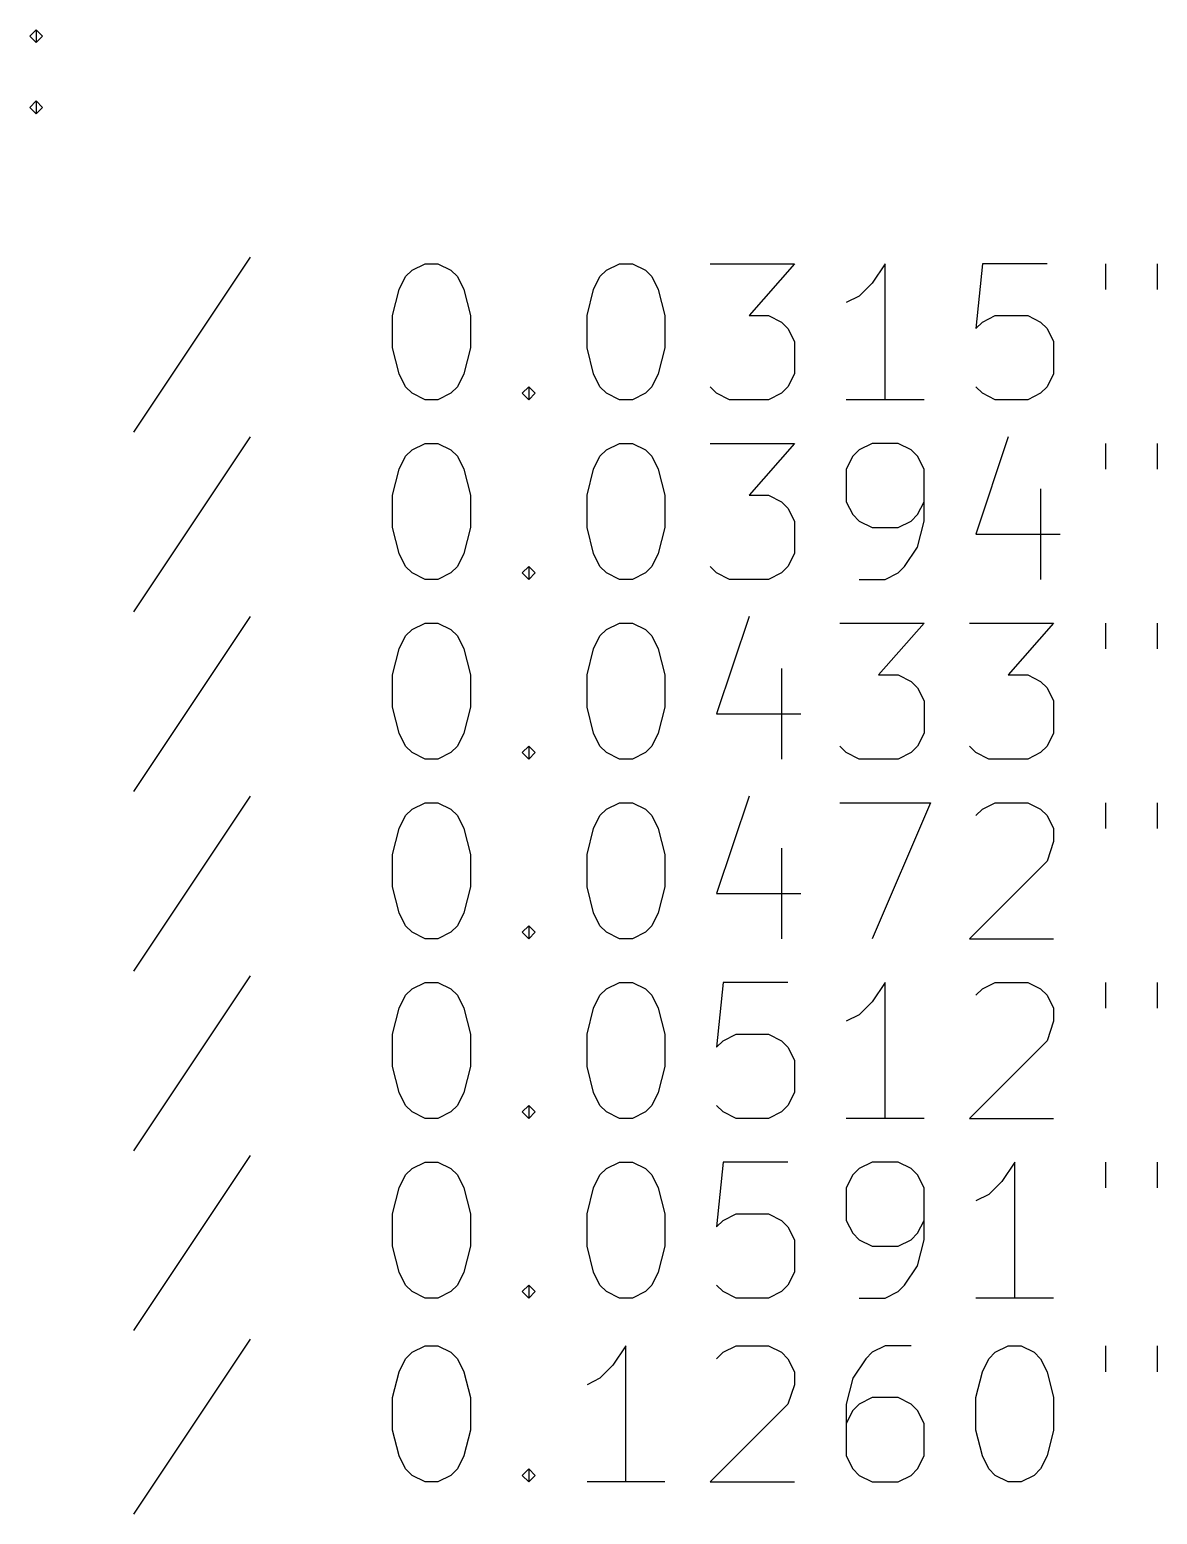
# Model space of a CAD drawing. Extents: x 34 to 104, y -124 to -22.
# Drawn here: x 52.45 to 69.02, y -123.72 to -101.9 of the extents above; entities that cross this region are included whole.
import ezdxf

# ---------------------------------------------------------------- set-up
doc = ezdxf.new("R2010")
doc.units = 0
doc.layers.add('BLACK', color=7, linetype='CONTINUOUS')

msp = doc.modelspace()

# ---------------------------------------------------------------- linework, layer by layer
at = {"layer": 'BLACK', "linetype": 'CONTINUOUS'}
for p, q in [((52.451816, -101.99698), (52.547054, -101.901742)), ((52.547054, -102.092219), (52.451816, -101.99698)), ((52.547054, -101.901742), (52.642292, -101.99698)), ((52.547054, -101.901742), (52.547054, -102.092219)), ((52.642292, -101.99698), (52.547054, -102.092219)), ((52.451816, -103.0446), (52.547054, -102.949361)), ((52.547054, -102.949361), (52.642292, -103.0446)), ((52.547054, -102.949361), (52.547054, -103.139838)), ((52.547054, -103.139838), (52.451816, -103.0446)), ((52.642292, -103.0446), (52.547054, -103.139838)), ((55.689912, -105.2446), (53.975627, -107.816028)), ((58.070865, -105.435076), (58.261341, -105.339838)), ((58.261341, -105.339838), (58.451818, -105.339838)), ((58.451818, -105.339838), (58.642294, -105.435076)), ((60.928008, -105.435076), (61.118484, -105.339838)), ((61.118484, -105.339838), (61.308961, -105.339838)), ((61.308961, -105.339838), (61.499437, -105.435076)), ((62.451818, -105.339838), (63.689913, -105.339838)), ((63.689913, -105.339838), (63.023246, -106.101742)), ((65.023246, -105.339838), (64.83277, -105.625552)), ((65.023246, -107.339838), (65.023246, -105.339838)), ((66.451818, -105.339838), (66.35658, -106.292219)), ((67.404199, -105.339838), (66.451818, -105.339838)), ((68.261342, -105.339838), (68.261342, -105.72079)), ((69.023247, -105.339838), (69.023247, -105.72079)), ((57.880389, -105.72079), (57.975627, -105.530314)), ((57.975627, -105.530314), (58.070865, -105.435076)), ((58.642294, -105.435076), (58.737532, -105.530314)), ((58.737532, -105.530314), (58.83277, -105.72079)), ((60.737532, -105.72079), (60.83277, -105.530314)), ((60.83277, -105.530314), (60.928008, -105.435076)), ((61.499437, -105.435076), (61.594675, -105.530314)), ((61.594675, -105.530314), (61.689913, -105.72079)), ((57.785151, -106.101742), (57.880389, -105.72079)), ((58.83277, -105.72079), (58.928008, -106.101742)), ((60.642294, -106.101742), (60.737532, -105.72079)), ((61.689913, -105.72079), (61.785151, -106.101742)), ((64.83277, -105.625552), (64.642294, -105.816028)), ((64.642294, -105.816028), (64.451818, -105.911266)), ((57.785151, -106.577933), (57.785151, -106.101742)), ((58.928008, -106.101742), (58.928008, -106.577933)), ((60.642294, -106.577933), (60.642294, -106.101742)), ((61.785151, -106.101742), (61.785151, -106.577933)), ((63.023246, -106.101742), (63.308961, -106.101742)), ((63.308961, -106.101742), (63.499437, -106.19698)), ((63.499437, -106.19698), (63.594675, -106.292219)), ((66.35658, -106.292219), (66.451818, -106.19698)), ((66.451818, -106.19698), (66.642294, -106.101742)), ((66.642294, -106.101742), (67.118485, -106.101742)), ((67.118485, -106.101742), (67.308961, -106.19698)), ((67.308961, -106.19698), (67.404199, -106.292219)), ((63.594675, -106.292219), (63.689913, -106.482695)), ((67.404199, -106.292219), (67.499437, -106.482695)), ((57.880389, -106.958885), (57.785151, -106.577933)), ((58.928008, -106.577933), (58.83277, -106.958885)), ((60.737532, -106.958885), (60.642294, -106.577933)), ((61.785151, -106.577933), (61.689913, -106.958885)), ((63.689913, -106.482695), (63.689913, -106.958885)), ((67.499437, -106.482695), (67.499437, -106.958885)), ((57.975627, -107.149361), (57.880389, -106.958885)), ((58.83277, -106.958885), (58.737532, -107.149361)), ((60.83277, -107.149361), (60.737532, -106.958885)), ((61.689913, -106.958885), (61.594675, -107.149361)), ((63.689913, -106.958885), (63.594675, -107.149361)), ((67.499437, -106.958885), (67.404199, -107.149361)), ((58.070865, -107.2446), (57.975627, -107.149361)), ((58.261341, -107.339838), (58.070865, -107.2446)), ((58.642294, -107.2446), (58.451818, -107.339838)), ((58.737532, -107.149361), (58.642294, -107.2446)), ((59.689913, -107.2446), (59.785151, -107.149361)), ((59.785151, -107.339838), (59.689913, -107.2446)), ((59.785151, -107.149361), (59.880389, -107.2446)), ((59.785151, -107.149361), (59.785151, -107.339838)), ((59.880389, -107.2446), (59.785151, -107.339838)), ((60.928008, -107.2446), (60.83277, -107.149361)), ((61.118484, -107.339838), (60.928008, -107.2446)), ((61.499437, -107.2446), (61.308961, -107.339838)), ((61.594675, -107.149361), (61.499437, -107.2446)), ((62.547056, -107.2446), (62.451818, -107.149361)), ((62.737532, -107.339838), (62.547056, -107.2446)), ((63.499437, -107.2446), (63.308961, -107.339838)), ((63.594675, -107.149361), (63.499437, -107.2446)), ((66.451818, -107.2446), (66.35658, -107.149361)), ((66.642294, -107.339838), (66.451818, -107.2446)), ((67.308961, -107.2446), (67.118485, -107.339838)), ((67.404199, -107.149361), (67.308961, -107.2446)), ((58.451818, -107.339838), (58.261341, -107.339838)), ((61.308961, -107.339838), (61.118484, -107.339838)), ((63.308961, -107.339838), (62.737532, -107.339838)), ((65.594675, -107.339838), (64.451818, -107.339838)), ((67.118485, -107.339838), (66.642294, -107.339838)), ((55.689912, -107.8846), (53.975627, -110.456028)), ((58.070865, -108.075076), (58.261341, -107.979838)), ((58.261341, -107.979838), (58.451818, -107.979838)), ((58.451818, -107.979838), (58.642294, -108.075076)), ((60.928008, -108.075076), (61.118484, -107.979838)), ((61.118484, -107.979838), (61.308961, -107.979838)), ((61.308961, -107.979838), (61.499437, -108.075076)), ((62.451818, -107.979838), (63.689913, -107.979838)), ((63.689913, -107.979838), (63.023246, -108.741742)), ((64.83277, -107.979838), (64.642294, -108.075076)), ((65.213723, -107.979838), (64.83277, -107.979838)), ((65.404199, -108.075076), (65.213723, -107.979838)), ((66.83277, -107.8846), (66.35658, -109.313171)), ((68.261342, -107.979838), (68.261342, -108.36079)), ((69.023247, -107.979838), (69.023247, -108.36079)), ((57.880389, -108.36079), (57.975627, -108.170314)), ((57.975627, -108.170314), (58.070865, -108.075076)), ((58.642294, -108.075076), (58.737532, -108.170314)), ((58.737532, -108.170314), (58.83277, -108.36079)), ((60.737532, -108.36079), (60.83277, -108.170314)), ((60.83277, -108.170314), (60.928008, -108.075076)), ((61.499437, -108.075076), (61.594675, -108.170314)), ((61.594675, -108.170314), (61.689913, -108.36079)), ((64.547056, -108.170314), (64.451818, -108.36079)), ((64.642294, -108.075076), (64.547056, -108.170314)), ((65.499437, -108.170314), (65.404199, -108.075076)), ((65.594675, -108.36079), (65.499437, -108.170314)), ((57.785151, -108.741742), (57.880389, -108.36079)), ((58.83277, -108.36079), (58.928008, -108.741742)), ((60.642294, -108.741742), (60.737532, -108.36079)), ((61.689913, -108.36079), (61.785151, -108.741742)), ((64.451818, -108.36079), (64.451818, -108.83698)), ((65.594675, -109.122695), (65.594675, -108.36079)), ((57.785151, -109.217933), (57.785151, -108.741742)), ((58.928008, -108.741742), (58.928008, -109.217933)), ((60.642294, -109.217933), (60.642294, -108.741742)), ((61.785151, -108.741742), (61.785151, -109.217933)), ((63.023246, -108.741742), (63.308961, -108.741742)), ((63.308961, -108.741742), (63.499437, -108.83698)), ((63.499437, -108.83698), (63.594675, -108.932219)), ((64.451818, -108.83698), (64.547056, -109.027457)), ((65.499437, -109.027457), (65.594675, -108.83698)), ((67.308961, -108.646504), (67.308961, -109.979838)), ((63.594675, -108.932219), (63.689913, -109.122695)), ((64.547056, -109.027457), (64.642294, -109.122695)), ((65.404199, -109.122695), (65.499437, -109.027457)), ((57.880389, -109.598885), (57.785151, -109.217933)), ((58.928008, -109.217933), (58.83277, -109.598885)), ((60.737532, -109.598885), (60.642294, -109.217933)), ((61.785151, -109.217933), (61.689913, -109.598885)), ((63.689913, -109.122695), (63.689913, -109.598885)), ((64.642294, -109.122695), (64.83277, -109.217933)), ((64.83277, -109.217933), (65.213723, -109.217933)), ((65.213723, -109.217933), (65.404199, -109.122695)), ((65.499437, -109.503647), (65.594675, -109.122695)), ((65.308961, -109.789361), (65.499437, -109.503647)), ((66.35658, -109.313171), (67.594675, -109.313171)), ((57.975627, -109.789361), (57.880389, -109.598885)), ((58.83277, -109.598885), (58.737532, -109.789361)), ((60.83277, -109.789361), (60.737532, -109.598885)), ((61.689913, -109.598885), (61.594675, -109.789361)), ((63.689913, -109.598885), (63.594675, -109.789361)), ((58.070865, -109.8846), (57.975627, -109.789361)), ((58.261341, -109.979838), (58.070865, -109.8846)), ((58.642294, -109.8846), (58.451818, -109.979838)), ((58.737532, -109.789361), (58.642294, -109.8846)), ((59.689913, -109.8846), (59.785151, -109.789361)), ((59.785151, -109.979838), (59.689913, -109.8846)), ((59.785151, -109.789361), (59.880389, -109.8846)), ((59.785151, -109.789361), (59.785151, -109.979838)), ((59.880389, -109.8846), (59.785151, -109.979838)), ((60.928008, -109.8846), (60.83277, -109.789361)), ((61.118484, -109.979838), (60.928008, -109.8846)), ((61.499437, -109.8846), (61.308961, -109.979838)), ((61.594675, -109.789361), (61.499437, -109.8846)), ((62.547056, -109.8846), (62.451818, -109.789361)), ((62.737532, -109.979838), (62.547056, -109.8846)), ((63.499437, -109.8846), (63.308961, -109.979838)), ((63.594675, -109.789361), (63.499437, -109.8846)), ((65.023246, -109.979838), (65.213723, -109.8846)), ((65.213723, -109.8846), (65.308961, -109.789361)), ((58.451818, -109.979838), (58.261341, -109.979838)), ((61.308961, -109.979838), (61.118484, -109.979838)), ((63.308961, -109.979838), (62.737532, -109.979838)), ((64.642294, -109.979838), (65.023246, -109.979838)), ((55.689912, -110.5246), (53.975627, -113.096028)), ((63.023246, -110.5246), (62.547056, -111.953171)), ((57.880389, -111.00079), (57.975627, -110.810314)), ((57.975627, -110.810314), (58.070865, -110.715076)), ((58.070865, -110.715076), (58.261341, -110.619838)), ((58.261341, -110.619838), (58.451818, -110.619838)), ((58.451818, -110.619838), (58.642294, -110.715076)), ((58.642294, -110.715076), (58.737532, -110.810314)), ((58.737532, -110.810314), (58.83277, -111.00079)), ((60.737532, -111.00079), (60.83277, -110.810314)), ((60.83277, -110.810314), (60.928008, -110.715076)), ((60.928008, -110.715076), (61.118484, -110.619838)), ((61.118484, -110.619838), (61.308961, -110.619838)), ((61.308961, -110.619838), (61.499437, -110.715076)), ((61.499437, -110.715076), (61.594675, -110.810314)), ((61.594675, -110.810314), (61.689913, -111.00079)), ((64.35658, -110.619838), (65.594675, -110.619838)), ((65.594675, -110.619838), (64.928008, -111.381742)), ((66.261342, -110.619838), (67.499437, -110.619838)), ((67.499437, -110.619838), (66.83277, -111.381742)), ((68.261342, -110.619838), (68.261342, -111.00079)), ((69.023247, -110.619838), (69.023247, -111.00079)), ((57.785151, -111.381742), (57.880389, -111.00079)), ((58.83277, -111.00079), (58.928008, -111.381742)), ((60.642294, -111.381742), (60.737532, -111.00079)), ((61.689913, -111.00079), (61.785151, -111.381742)), ((57.785151, -111.857933), (57.785151, -111.381742)), ((58.928008, -111.381742), (58.928008, -111.857933)), ((60.642294, -111.857933), (60.642294, -111.381742)), ((61.785151, -111.381742), (61.785151, -111.857933)), ((63.499437, -111.286504), (63.499437, -112.619838)), ((64.928008, -111.381742), (65.213723, -111.381742)), ((65.213723, -111.381742), (65.404199, -111.47698)), ((66.83277, -111.381742), (67.118485, -111.381742)), ((67.118485, -111.381742), (67.308961, -111.47698)), ((65.404199, -111.47698), (65.499437, -111.572219)), ((65.499437, -111.572219), (65.594675, -111.762695)), ((67.308961, -111.47698), (67.404199, -111.572219)), ((67.404199, -111.572219), (67.499437, -111.762695)), ((57.880389, -112.238885), (57.785151, -111.857933)), ((58.928008, -111.857933), (58.83277, -112.238885)), ((60.737532, -112.238885), (60.642294, -111.857933)), ((61.785151, -111.857933), (61.689913, -112.238885)), ((65.594675, -111.762695), (65.594675, -112.238885)), ((67.499437, -111.762695), (67.499437, -112.238885)), ((62.547056, -111.953171), (63.785151, -111.953171)), ((57.975627, -112.429361), (57.880389, -112.238885)), ((58.83277, -112.238885), (58.737532, -112.429361)), ((60.83277, -112.429361), (60.737532, -112.238885)), ((61.689913, -112.238885), (61.594675, -112.429361)), ((65.594675, -112.238885), (65.499437, -112.429361)), ((67.499437, -112.238885), (67.404199, -112.429361)), ((58.070865, -112.5246), (57.975627, -112.429361)), ((58.261341, -112.619838), (58.070865, -112.5246)), ((58.642294, -112.5246), (58.451818, -112.619838)), ((58.737532, -112.429361), (58.642294, -112.5246)), ((59.689913, -112.5246), (59.785151, -112.429361)), ((59.785151, -112.619838), (59.689913, -112.5246)), ((59.785151, -112.429361), (59.880389, -112.5246)), ((59.785151, -112.429361), (59.785151, -112.619838)), ((59.880389, -112.5246), (59.785151, -112.619838)), ((60.928008, -112.5246), (60.83277, -112.429361)), ((61.118484, -112.619838), (60.928008, -112.5246)), ((61.499437, -112.5246), (61.308961, -112.619838)), ((61.594675, -112.429361), (61.499437, -112.5246)), ((64.451818, -112.5246), (64.35658, -112.429361)), ((64.642294, -112.619838), (64.451818, -112.5246)), ((65.404199, -112.5246), (65.213723, -112.619838)), ((65.499437, -112.429361), (65.404199, -112.5246)), ((66.35658, -112.5246), (66.261342, -112.429361)), ((66.547056, -112.619838), (66.35658, -112.5246)), ((67.308961, -112.5246), (67.118485, -112.619838)), ((67.404199, -112.429361), (67.308961, -112.5246)), ((58.451818, -112.619838), (58.261341, -112.619838)), ((61.308961, -112.619838), (61.118484, -112.619838)), ((65.213723, -112.619838), (64.642294, -112.619838)), ((67.118485, -112.619838), (66.547056, -112.619838)), ((55.689912, -113.1646), (53.975627, -115.736028)), ((63.023246, -113.1646), (62.547056, -114.593171)), ((57.975627, -113.450314), (58.070865, -113.355076)), ((58.070865, -113.355076), (58.261341, -113.259838)), ((58.261341, -113.259838), (58.451818, -113.259838)), ((58.451818, -113.259838), (58.642294, -113.355076)), ((58.642294, -113.355076), (58.737532, -113.450314)), ((60.83277, -113.450314), (60.928008, -113.355076)), ((60.928008, -113.355076), (61.118484, -113.259838)), ((61.118484, -113.259838), (61.308961, -113.259838)), ((61.308961, -113.259838), (61.499437, -113.355076)), ((61.499437, -113.355076), (61.594675, -113.450314)), ((64.35658, -113.259838), (65.689913, -113.259838)), ((65.689913, -113.259838), (64.83277, -115.259838)), ((66.35658, -113.450314), (66.451818, -113.355076)), ((66.451818, -113.355076), (66.642294, -113.259838)), ((66.642294, -113.259838), (67.118485, -113.259838)), ((67.118485, -113.259838), (67.308961, -113.355076)), ((67.308961, -113.355076), (67.404199, -113.450314)), ((68.261342, -113.259838), (68.261342, -113.64079)), ((69.023247, -113.259838), (69.023247, -113.64079)), ((57.785151, -114.021742), (57.880389, -113.64079)), ((57.880389, -113.64079), (57.975627, -113.450314)), ((58.737532, -113.450314), (58.83277, -113.64079)), ((58.83277, -113.64079), (58.928008, -114.021742)), ((60.642294, -114.021742), (60.737532, -113.64079)), ((60.737532, -113.64079), (60.83277, -113.450314)), ((61.594675, -113.450314), (61.689913, -113.64079)), ((61.689913, -113.64079), (61.785151, -114.021742)), ((67.404199, -113.450314), (67.499437, -113.64079)), ((67.499437, -113.64079), (67.499437, -113.831266)), ((67.499437, -113.831266), (67.404199, -114.11698)), ((57.785151, -114.497933), (57.785151, -114.021742)), ((58.928008, -114.021742), (58.928008, -114.497933)), ((60.642294, -114.497933), (60.642294, -114.021742)), ((61.785151, -114.021742), (61.785151, -114.497933)), ((63.499437, -113.926504), (63.499437, -115.259838)), ((67.404199, -114.11698), (66.261342, -115.259838)), ((57.880389, -114.878885), (57.785151, -114.497933)), ((58.928008, -114.497933), (58.83277, -114.878885)), ((60.737532, -114.878885), (60.642294, -114.497933)), ((61.785151, -114.497933), (61.689913, -114.878885)), ((62.547056, -114.593171), (63.785151, -114.593171)), ((57.975627, -115.069361), (57.880389, -114.878885)), ((58.83277, -114.878885), (58.737532, -115.069361)), ((60.83277, -115.069361), (60.737532, -114.878885)), ((61.689913, -114.878885), (61.594675, -115.069361)), ((58.070865, -115.1646), (57.975627, -115.069361)), ((58.261341, -115.259838), (58.070865, -115.1646)), ((58.642294, -115.1646), (58.451818, -115.259838)), ((58.737532, -115.069361), (58.642294, -115.1646)), ((59.689913, -115.1646), (59.785151, -115.069361)), ((59.785151, -115.259838), (59.689913, -115.1646)), ((59.785151, -115.069361), (59.880389, -115.1646)), ((59.785151, -115.069361), (59.785151, -115.259838)), ((59.880389, -115.1646), (59.785151, -115.259838)), ((60.928008, -115.1646), (60.83277, -115.069361)), ((61.118484, -115.259838), (60.928008, -115.1646)), ((61.499437, -115.1646), (61.308961, -115.259838)), ((61.594675, -115.069361), (61.499437, -115.1646)), ((58.451818, -115.259838), (58.261341, -115.259838)), ((61.308961, -115.259838), (61.118484, -115.259838)), ((66.261342, -115.259838), (67.499437, -115.259838)), ((55.689912, -115.8046), (53.975627, -118.376028)), ((57.975627, -116.090314), (58.070865, -115.995076)), ((58.070865, -115.995076), (58.261341, -115.899838)), ((58.261341, -115.899838), (58.451818, -115.899838)), ((58.451818, -115.899838), (58.642294, -115.995076)), ((58.642294, -115.995076), (58.737532, -116.090314)), ((60.83277, -116.090314), (60.928008, -115.995076)), ((60.928008, -115.995076), (61.118484, -115.899838)), ((61.118484, -115.899838), (61.308961, -115.899838)), ((61.308961, -115.899838), (61.499437, -115.995076)), ((61.499437, -115.995076), (61.594675, -116.090314)), ((62.642294, -115.899838), (62.547056, -116.852219)), ((63.594675, -115.899838), (62.642294, -115.899838)), ((65.023246, -115.899838), (64.83277, -116.185552)), ((65.023246, -117.899838), (65.023246, -115.899838)), ((66.35658, -116.090314), (66.451818, -115.995076)), ((66.451818, -115.995076), (66.642294, -115.899838)), ((66.642294, -115.899838), (67.118485, -115.899838)), ((67.118485, -115.899838), (67.308961, -115.995076)), ((67.308961, -115.995076), (67.404199, -116.090314)), ((68.261342, -115.899838), (68.261342, -116.28079)), ((69.023247, -115.899838), (69.023247, -116.28079)), ((57.880389, -116.28079), (57.975627, -116.090314)), ((58.737532, -116.090314), (58.83277, -116.28079)), ((60.737532, -116.28079), (60.83277, -116.090314)), ((61.594675, -116.090314), (61.689913, -116.28079)), ((64.83277, -116.185552), (64.642294, -116.376028)), ((67.404199, -116.090314), (67.499437, -116.28079)), ((57.785151, -116.661742), (57.880389, -116.28079)), ((58.83277, -116.28079), (58.928008, -116.661742)), ((60.642294, -116.661742), (60.737532, -116.28079)), ((61.689913, -116.28079), (61.785151, -116.661742)), ((64.642294, -116.376028), (64.451818, -116.471266)), ((67.499437, -116.471266), (67.404199, -116.75698)), ((67.499437, -116.28079), (67.499437, -116.471266)), ((57.785151, -117.137933), (57.785151, -116.661742)), ((58.928008, -116.661742), (58.928008, -117.137933)), ((60.642294, -117.137933), (60.642294, -116.661742)), ((61.785151, -116.661742), (61.785151, -117.137933)), ((62.642294, -116.75698), (62.83277, -116.661742)), ((62.83277, -116.661742), (63.308961, -116.661742)), ((63.308961, -116.661742), (63.499437, -116.75698)), ((62.547056, -116.852219), (62.642294, -116.75698)), ((63.499437, -116.75698), (63.594675, -116.852219)), ((63.594675, -116.852219), (63.689913, -117.042695)), ((67.404199, -116.75698), (66.261342, -117.899838)), ((57.880389, -117.518885), (57.785151, -117.137933)), ((58.928008, -117.137933), (58.83277, -117.518885)), ((60.737532, -117.518885), (60.642294, -117.137933)), ((61.785151, -117.137933), (61.689913, -117.518885)), ((63.689913, -117.042695), (63.689913, -117.518885)), ((57.975627, -117.709361), (57.880389, -117.518885)), ((58.83277, -117.518885), (58.737532, -117.709361)), ((60.83277, -117.709361), (60.737532, -117.518885)), ((61.689913, -117.518885), (61.594675, -117.709361)), ((63.689913, -117.518885), (63.594675, -117.709361)), ((58.070865, -117.8046), (57.975627, -117.709361)), ((58.737532, -117.709361), (58.642294, -117.8046)), ((59.689913, -117.8046), (59.785151, -117.709361)), ((59.785151, -117.709361), (59.880389, -117.8046)), ((59.785151, -117.709361), (59.785151, -117.899838)), ((60.928008, -117.8046), (60.83277, -117.709361)), ((61.594675, -117.709361), (61.499437, -117.8046)), ((62.642294, -117.8046), (62.547056, -117.709361)), ((63.594675, -117.709361), (63.499437, -117.8046)), ((58.261341, -117.899838), (58.070865, -117.8046)), ((58.451818, -117.899838), (58.261341, -117.899838)), ((58.642294, -117.8046), (58.451818, -117.899838)), ((59.785151, -117.899838), (59.689913, -117.8046)), ((59.880389, -117.8046), (59.785151, -117.899838)), ((61.118484, -117.899838), (60.928008, -117.8046)), ((61.308961, -117.899838), (61.118484, -117.899838)), ((61.499437, -117.8046), (61.308961, -117.899838)), ((62.83277, -117.899838), (62.642294, -117.8046)), ((63.308961, -117.899838), (62.83277, -117.899838)), ((63.499437, -117.8046), (63.308961, -117.899838)), ((65.594675, -117.899838), (64.451818, -117.899838)), ((66.261342, -117.899838), (67.499437, -117.899838)), ((55.689912, -118.4446), (53.975627, -121.016028)), ((57.975627, -118.730314), (58.070865, -118.635076)), ((58.070865, -118.635076), (58.261341, -118.539838)), ((58.261341, -118.539838), (58.451818, -118.539838)), ((58.451818, -118.539838), (58.642294, -118.635076)), ((58.642294, -118.635076), (58.737532, -118.730314)), ((60.83277, -118.730314), (60.928008, -118.635076)), ((60.928008, -118.635076), (61.118484, -118.539838)), ((61.118484, -118.539838), (61.308961, -118.539838)), ((61.308961, -118.539838), (61.499437, -118.635076)), ((61.499437, -118.635076), (61.594675, -118.730314)), ((62.642294, -118.539838), (62.547056, -119.492219)), ((63.594675, -118.539838), (62.642294, -118.539838)), ((64.642294, -118.635076), (64.547056, -118.730314)), ((64.83277, -118.539838), (64.642294, -118.635076)), ((65.213723, -118.539838), (64.83277, -118.539838)), ((65.404199, -118.635076), (65.213723, -118.539838)), ((65.499437, -118.730314), (65.404199, -118.635076)), ((66.928008, -118.539838), (66.737532, -118.825552)), ((66.928008, -120.539838), (66.928008, -118.539838)), ((68.261342, -118.539838), (68.261342, -118.92079)), ((69.023247, -118.539838), (69.023247, -118.92079)), ((57.880389, -118.92079), (57.975627, -118.730314)), ((58.737532, -118.730314), (58.83277, -118.92079)), ((60.737532, -118.92079), (60.83277, -118.730314)), ((61.594675, -118.730314), (61.689913, -118.92079)), ((64.547056, -118.730314), (64.451818, -118.92079)), ((65.594675, -118.92079), (65.499437, -118.730314)), ((66.737532, -118.825552), (66.547056, -119.016028)), ((57.785151, -119.301742), (57.880389, -118.92079)), ((58.83277, -118.92079), (58.928008, -119.301742)), ((60.642294, -119.301742), (60.737532, -118.92079)), ((61.689913, -118.92079), (61.785151, -119.301742)), ((64.451818, -118.92079), (64.451818, -119.39698)), ((65.594675, -119.682695), (65.594675, -118.92079)), ((66.547056, -119.016028), (66.35658, -119.111266)), ((57.785151, -119.777933), (57.785151, -119.301742)), ((58.928008, -119.301742), (58.928008, -119.777933)), ((60.642294, -119.777933), (60.642294, -119.301742)), ((61.785151, -119.301742), (61.785151, -119.777933)), ((62.642294, -119.39698), (62.83277, -119.301742)), ((62.83277, -119.301742), (63.308961, -119.301742)), ((63.308961, -119.301742), (63.499437, -119.39698)), ((62.547056, -119.492219), (62.642294, -119.39698)), ((63.499437, -119.39698), (63.594675, -119.492219)), ((63.594675, -119.492219), (63.689913, -119.682695)), ((64.451818, -119.39698), (64.547056, -119.587457)), ((65.499437, -119.587457), (65.594675, -119.39698)), ((63.689913, -119.682695), (63.689913, -120.158885)), ((64.547056, -119.587457), (64.642294, -119.682695)), ((64.642294, -119.682695), (64.83277, -119.777933)), ((65.213723, -119.777933), (65.404199, -119.682695)), ((65.404199, -119.682695), (65.499437, -119.587457)), ((65.499437, -120.063647), (65.594675, -119.682695)), ((57.880389, -120.158885), (57.785151, -119.777933)), ((58.928008, -119.777933), (58.83277, -120.158885)), ((60.737532, -120.158885), (60.642294, -119.777933)), ((61.785151, -119.777933), (61.689913, -120.158885)), ((64.83277, -119.777933), (65.213723, -119.777933)), ((57.975627, -120.349361), (57.880389, -120.158885)), ((58.83277, -120.158885), (58.737532, -120.349361)), ((60.83277, -120.349361), (60.737532, -120.158885)), ((61.689913, -120.158885), (61.594675, -120.349361)), ((63.689913, -120.158885), (63.594675, -120.349361)), ((65.308961, -120.349361), (65.499437, -120.063647)), ((58.070865, -120.4446), (57.975627, -120.349361)), ((58.737532, -120.349361), (58.642294, -120.4446)), ((59.689913, -120.4446), (59.785151, -120.349361)), ((59.785151, -120.349361), (59.880389, -120.4446)), ((59.785151, -120.349361), (59.785151, -120.539838)), ((60.928008, -120.4446), (60.83277, -120.349361)), ((61.594675, -120.349361), (61.499437, -120.4446)), ((62.642294, -120.4446), (62.547056, -120.349361)), ((63.594675, -120.349361), (63.499437, -120.4446)), ((65.213723, -120.4446), (65.308961, -120.349361)), ((58.261341, -120.539838), (58.070865, -120.4446)), ((58.451818, -120.539838), (58.261341, -120.539838)), ((58.642294, -120.4446), (58.451818, -120.539838)), ((59.785151, -120.539838), (59.689913, -120.4446)), ((59.880389, -120.4446), (59.785151, -120.539838)), ((61.118484, -120.539838), (60.928008, -120.4446)), ((61.308961, -120.539838), (61.118484, -120.539838)), ((61.499437, -120.4446), (61.308961, -120.539838)), ((62.83277, -120.539838), (62.642294, -120.4446)), ((63.308961, -120.539838), (62.83277, -120.539838)), ((63.499437, -120.4446), (63.308961, -120.539838)), ((64.642294, -120.539838), (65.023246, -120.539838)), ((65.023246, -120.539838), (65.213723, -120.4446)), ((67.499437, -120.539838), (66.35658, -120.539838)), ((55.689912, -121.1446), (53.975627, -123.716028)), ((58.070865, -121.335076), (58.261341, -121.239838)), ((58.261341, -121.239838), (58.451818, -121.239838)), ((58.451818, -121.239838), (58.642294, -121.335076)), ((61.213722, -121.239838), (61.023246, -121.525552)), ((61.213722, -123.239838), (61.213722, -121.239838)), ((62.642294, -121.335076), (62.83277, -121.239838)), ((62.83277, -121.239838), (63.308961, -121.239838)), ((63.308961, -121.239838), (63.499437, -121.335076)), ((65.023246, -121.239838), (64.83277, -121.335076)), ((65.404199, -121.239838), (65.023246, -121.239838)), ((66.642294, -121.335076), (66.83277, -121.239838)), ((66.83277, -121.239838), (67.023247, -121.239838)), ((67.023247, -121.239838), (67.213723, -121.335076)), ((68.261342, -121.239838), (68.261342, -121.62079)), ((69.023247, -121.239838), (69.023247, -121.62079)), ((57.880389, -121.62079), (57.975627, -121.430314)), ((57.975627, -121.430314), (58.070865, -121.335076)), ((58.642294, -121.335076), (58.737532, -121.430314)), ((58.737532, -121.430314), (58.83277, -121.62079)), ((62.547056, -121.430314), (62.642294, -121.335076)), ((63.499437, -121.335076), (63.594675, -121.430314)), ((63.594675, -121.430314), (63.689913, -121.62079)), ((64.737532, -121.430314), (64.547056, -121.716028)), ((64.83277, -121.335076), (64.737532, -121.430314)), ((66.451818, -121.62079), (66.547056, -121.430314)), ((66.547056, -121.430314), (66.642294, -121.335076)), ((67.213723, -121.335076), (67.308961, -121.430314)), ((67.308961, -121.430314), (67.404199, -121.62079)), ((57.785151, -122.001742), (57.880389, -121.62079)), ((58.83277, -121.62079), (58.928008, -122.001742)), ((60.83277, -121.716028), (60.642294, -121.811266)), ((61.023246, -121.525552), (60.83277, -121.716028)), ((63.689913, -121.62079), (63.689913, -121.811266)), ((64.547056, -121.716028), (64.451818, -122.09698)), ((66.35658, -122.001742), (66.451818, -121.62079)), ((67.404199, -121.62079), (67.499437, -122.001742)), ((63.689913, -121.811266), (63.594675, -122.09698)), ((57.785151, -122.477933), (57.785151, -122.001742)), ((58.928008, -122.001742), (58.928008, -122.477933)), ((63.594675, -122.09698), (62.451818, -123.239838)), ((64.451818, -122.09698), (64.451818, -122.858885)), ((64.642294, -122.09698), (64.547056, -122.192219)), ((64.83277, -122.001742), (64.642294, -122.09698)), ((65.213723, -122.001742), (64.83277, -122.001742)), ((65.404199, -122.09698), (65.213723, -122.001742)), ((65.499437, -122.192219), (65.404199, -122.09698)), ((66.35658, -122.477933), (66.35658, -122.001742)), ((67.499437, -122.001742), (67.499437, -122.477933)), ((64.547056, -122.192219), (64.451818, -122.382695)), ((65.594675, -122.382695), (65.499437, -122.192219)), ((57.880389, -122.858885), (57.785151, -122.477933)), ((58.928008, -122.477933), (58.83277, -122.858885)), ((65.594675, -122.858885), (65.594675, -122.382695)), ((66.451818, -122.858885), (66.35658, -122.477933)), ((67.499437, -122.477933), (67.404199, -122.858885)), ((57.975627, -123.049361), (57.880389, -122.858885)), ((58.83277, -122.858885), (58.737532, -123.049361)), ((64.451818, -122.858885), (64.547056, -123.049361)), ((65.499437, -123.049361), (65.594675, -122.858885)), ((66.547056, -123.049361), (66.451818, -122.858885)), ((67.404199, -122.858885), (67.308961, -123.049361)), ((58.070865, -123.1446), (57.975627, -123.049361)), ((58.261341, -123.239838), (58.070865, -123.1446)), ((58.451818, -123.239838), (58.261341, -123.239838)), ((58.642294, -123.1446), (58.451818, -123.239838)), ((58.737532, -123.049361), (58.642294, -123.1446)), ((59.689913, -123.1446), (59.785151, -123.049361)), ((59.785151, -123.239838), (59.689913, -123.1446)), ((59.785151, -123.049361), (59.880389, -123.1446)), ((59.785151, -123.049361), (59.785151, -123.239838)), ((59.880389, -123.1446), (59.785151, -123.239838)), ((61.785151, -123.239838), (60.642294, -123.239838)), ((62.451818, -123.239838), (63.689913, -123.239838)), ((64.547056, -123.049361), (64.642294, -123.1446)), ((64.642294, -123.1446), (64.83277, -123.239838)), ((64.83277, -123.239838), (65.213723, -123.239838)), ((65.213723, -123.239838), (65.404199, -123.1446)), ((65.404199, -123.1446), (65.499437, -123.049361)), ((66.642294, -123.1446), (66.547056, -123.049361)), ((66.83277, -123.239838), (66.642294, -123.1446)), ((67.023247, -123.239838), (66.83277, -123.239838)), ((67.213723, -123.1446), (67.023247, -123.239838)), ((67.308961, -123.049361), (67.213723, -123.1446))]:
    msp.add_line(p, q, dxfattribs=at)

doc.saveas('drawing.dxf')
